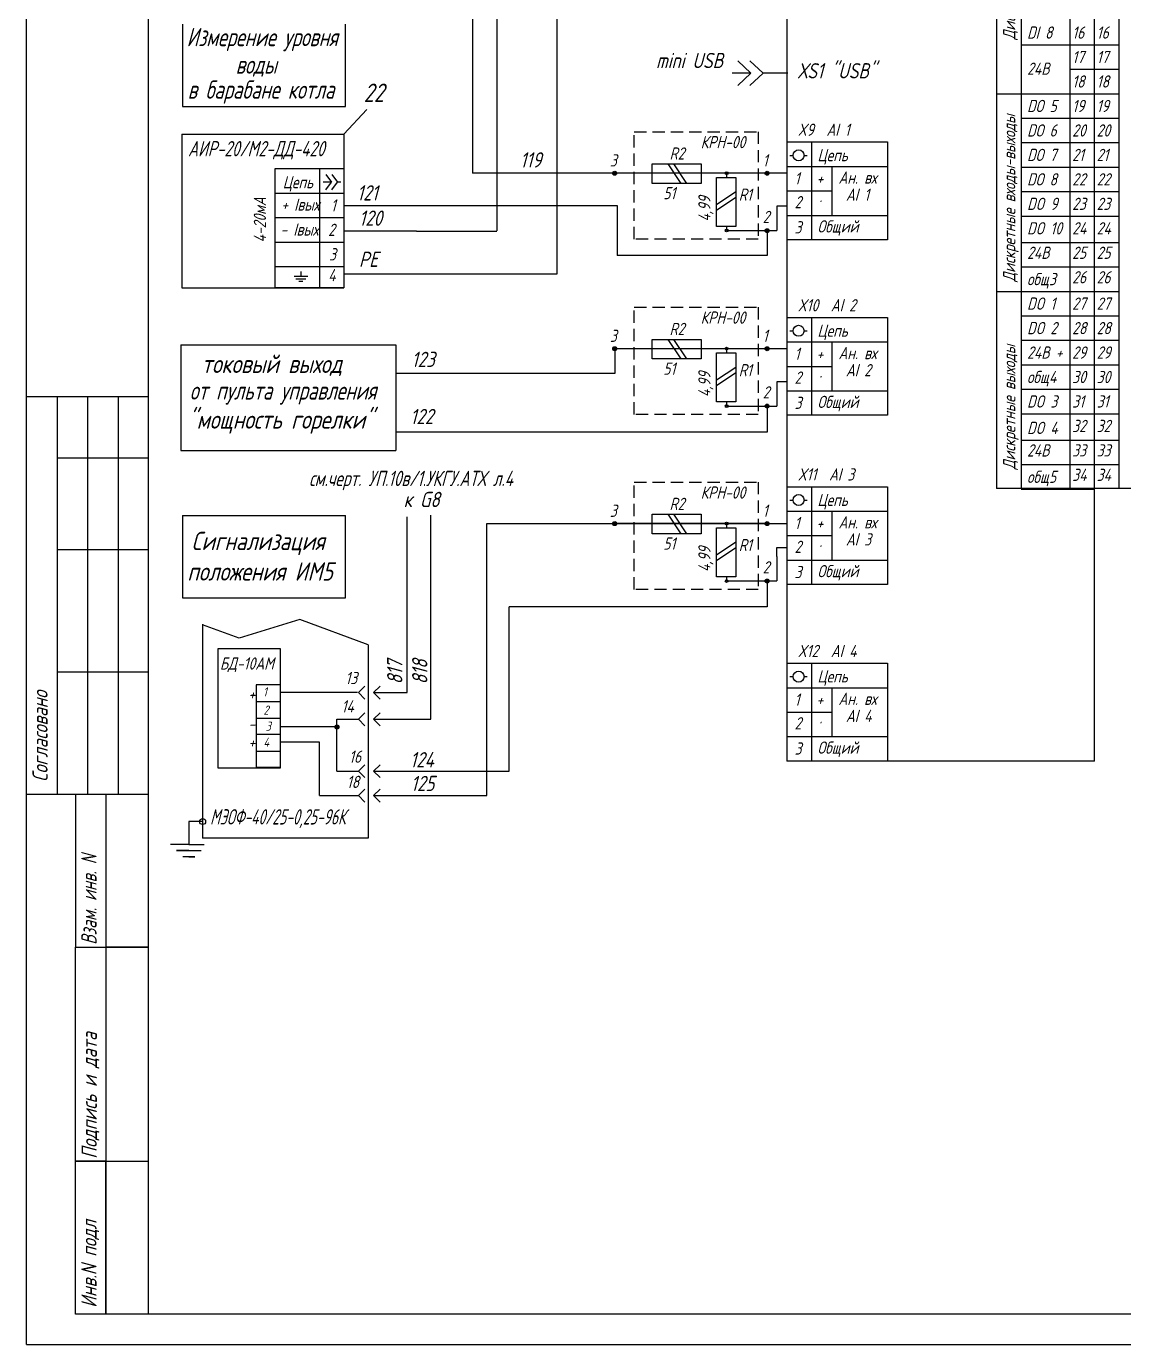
# Model space of a CAD drawing. Header units: millimetres. Extents: x 1348 to 2754, y -33 to 739.
# Drawn here: x 1348.1 to 1527.6, y -33.1 to 182.4 of the extents above; entities that cross this region are included whole.
import ezdxf

# ---------------------------------------------------------------- set-up
doc = ezdxf.new("R2010")
doc.units = ezdxf.units.MM
doc.linetypes.add('HIDDEN', pattern=[0.375, 0.25, -0.125])
doc.layers.add('MAIN', color=7, linetype='Continuous', lineweight=50)
doc.layers.add('АСУТП', color=7, linetype='Continuous')
doc.styles.add('GOST тип А', font='GOST_A.TTF', dxfattribs={"oblique": 15})
doc.styles.add('ROMANC', font='GOST_A.TTF', dxfattribs={"height": 2.5})
doc.styles.get("Standard").update_dxf_attribs({"font": 'GOST_A.TTF', "oblique": 15})

msp = doc.modelspace()

# ---------------------------------------------------------------- hatches: boundary and pattern name
h = msp.add_hatch(color=256)
edge = h.paths.add_edge_path()
edge.add_arc((1444.33, 158.41), 0.327, 0, 360)
h = msp.add_hatch(color=256)
edge = h.paths.add_edge_path()
edge.add_arc((1469.26, 158.41), 0.327, 0, 360)
h = msp.add_hatch(color=256)
edge = h.paths.add_edge_path()
edge.add_arc((1469.26, 149.02), 0.327, 0, 360)
h = msp.add_hatch(color=256)
edge = h.paths.add_edge_path()
edge.add_arc((1444.33, 129.73), 0.327, 0, 360)
h = msp.add_hatch(color=256)
edge = h.paths.add_edge_path()
edge.add_arc((1469.26, 129.73), 0.327, 0, 360)
h = msp.add_hatch(color=256)
edge = h.paths.add_edge_path()
edge.add_arc((1469.26, 120.34), 0.327, 0, 360)
h = msp.add_hatch(color=256)
edge = h.paths.add_edge_path()
edge.add_arc((1444.33, 101.13), 0.327, 0, 360)
h = msp.add_hatch(color=256)
edge = h.paths.add_edge_path()
edge.add_arc((1469.26, 101.13), 0.327, 0, 360)
h = msp.add_hatch(color=256)
edge = h.paths.add_edge_path()
edge.add_arc((1469.26, 91.74), 0.327, 0, 360)
h = msp.add_hatch(color=256)
edge = h.paths.add_edge_path()
edge.add_arc((1398.9, 67.89), 0.327, 0, 360)

# ---------------------------------------------------------------- linework, layer by layer
at = {"color": 7, "linetype": 'Continuous'}
for p, q in [((1348.09, -33.09), (1348.09, 387.5)), ((1402.4, 73.51), (1403.46, 74.57)), ((1403.46, 72.45), (1402.4, 73.51)), ((1404.9, 73.51), (1405.96, 74.57)), ((1405.96, 72.45), (1404.9, 73.51)), ((1398.9, 69.14), (1402.4, 69.14)), ((1398.9, 60.66), (1398.9, 69.14)), ((1402.4, 69.14), (1403.46, 70.2)), ((1403.46, 68.08), (1402.4, 69.14)), ((1404.9, 69.14), (1405.96, 70.2)), ((1405.96, 68.08), (1404.9, 69.14)), ((1404.9, 69.14), (1414.26, 69.14)), ((1398.9, 60.66), (1402.4, 60.66)), ((1402.4, 60.66), (1403.46, 61.72)), ((1403.46, 59.6), (1402.4, 60.66)), ((1404.9, 60.66), (1405.96, 61.72)), ((1405.96, 59.6), (1404.9, 60.66)), ((1396.02, 56.66), (1402.4, 56.66)), ((1402.4, 56.66), (1403.46, 57.72)), ((1403.46, 55.6), (1402.4, 56.66)), ((1404.9, 56.66), (1405.96, 57.72)), ((1405.96, 55.6), (1404.9, 56.66)), ((1374.67, 52.43), (1374.67, 48.93)), ((1374.67, 50.43), (1374.67, 49.18)), ((1374.67, 49.68), (1374.67, 48.68)), ((1374.67, 48.68), (1371.67, 48.68)), ((1372.67, 47.68), (1376.67, 47.68)), ((1374.67, 47.68), (1372.67, 47.68)), ((1374.67, 48.68), (1377.17, 48.68)), ((1375.67, 46.68), (1373.67, 46.68)), ((1374.67, 46.68), (1375.67, 46.68))]:
    msp.add_line(p, q, dxfattribs=at)
at = {"color": 7}
for p, q in [((1348.09, -33.09), (1348.09, 387.5)), ((1466.61, 174.77), (1463.54, 174.77)), ((1472.65, 174.75), (1468.55, 174.75)), ((1373.36, 130.36), (1408.55, 130.36)), ((1373.36, 113.11), (1408.55, 113.11))]:
    msp.add_line(p, q, dxfattribs=at)
at = {"color": 7, "linetype": 'Continuous', "lineweight": 30}
for p, q in [((1368.09, -28.09), (1368.09, 382.5)), ((1400.01, 164.82), (1400.01, 139.7)), ((1376.92, 84.67), (1376.92, 49.68)), ((1379.42, 80.64), (1379.42, 61.23)), ((1389.67, 80.64), (1379.42, 80.64)), ((1389.67, 61.23), (1389.67, 80.64)), ((1379.42, 61.23), (1389.67, 61.23)), ((1937.71, -28.09), (1368.09, -28.09))]:
    msp.add_line(p, q, dxfattribs=at)
at = {"color": 7, "lineweight": 30}
for p, q in [((1472.49, 328.73), (1472.49, 62.31)), ((1522.79, 62.31), (1522.79, 328.73)), ((1472.97, 161.33), (1473.5, 161.33)), ((1475.3, 161.33), (1475.82, 161.33)), ((1472.97, 132.65), (1473.5, 132.65)), ((1475.3, 132.65), (1475.82, 132.65)), ((1472.97, 104.98), (1473.5, 104.98)), ((1475.3, 104.98), (1475.82, 104.98)), ((1472.97, 76.12), (1473.5, 76.12)), ((1475.3, 76.12), (1475.82, 76.12)), ((1522.79, 62.31), (1472.49, 62.31))]:
    msp.add_line(p, q, dxfattribs=at)
at = {"color": 7, "lineweight": 30, "ltscale": 0.5}
for p, q in [((1506.79, 250.93), (1506.79, 106.88)), ((1518.79, 250.93), (1518.79, 106.88)), ((1510.79, 235.36), (1510.79, 106.88)), ((1518.79, 171.36), (1506.79, 171.36)), ((1472.49, 163.52), (1488.96, 163.52)), ((1476.49, 163.52), (1476.49, 147.52)), ((1488.96, 163.52), (1488.96, 147.52)), ((1472.49, 159.52), (1488.96, 159.52)), ((1479.84, 159.52), (1479.84, 151.53)), ((1472.49, 151.53), (1488.96, 151.53)), ((1488.96, 147.52), (1472.49, 147.52)), ((1518.79, 139.05), (1506.79, 139.05)), ((1472.49, 134.84), (1488.96, 134.84)), ((1476.49, 134.84), (1476.49, 118.84)), ((1488.96, 134.84), (1488.96, 118.84)), ((1472.49, 130.84), (1488.96, 130.84)), ((1479.84, 130.84), (1479.84, 122.85)), ((1472.49, 122.85), (1488.96, 122.85)), ((1488.96, 118.84), (1472.49, 118.84)), ((1472.49, 107.17), (1488.96, 107.17)), ((1476.49, 107.17), (1476.49, 91.17)), ((1488.96, 107.17), (1488.96, 91.17)), ((1531.79, 106.88), (1506.79, 106.88)), ((1472.49, 103.17), (1488.96, 103.17)), ((1479.84, 103.17), (1479.84, 95.18)), ((1472.49, 95.18), (1488.96, 95.18)), ((1488.96, 91.17), (1472.49, 91.17)), ((1472.49, 78.31), (1488.96, 78.31)), ((1476.49, 78.31), (1476.49, 62.31)), ((1488.96, 78.31), (1488.96, 62.31)), ((1472.49, 74.31), (1488.96, 74.31)), ((1479.84, 74.31), (1479.84, 66.32)), ((1472.49, 66.32), (1488.96, 66.32)), ((1488.96, 62.31), (1472.49, 62.31))]:
    msp.add_line(p, q, dxfattribs=at)
for p, q in [((1434.88, 246.03), (1434.88, 141.9)), ((1425.05, 202.61), (1425.05, 148.97)), ((1373.61, 169.3), (1400.29, 169.3)), ((1400.01, 164.82), (1403.76, 168.85)), ((1444.33, 158.41), (1421.05, 158.41)), ((1458.48, 158.42), (1443.99, 158.42)), ((1462.64, 158.42), (1462.64, 157.73)), ((1400.01, 153.12), (1444.74, 153.12)), ((1444.74, 153.12), (1444.74, 144.98)), ((1470.82, 153.02), (1470.82, 149.04)), ((1411.88, 148.94), (1400.01, 148.94)), ((1411.88, 148.94), (1425.05, 148.94)), ((1462.64, 149.7), (1462.64, 149.04)), ((1462.64, 149.04), (1470.82, 149.04)), ((1469.26, 149.02), (1469.26, 144.98)), ((1469.26, 144.98), (1444.74, 144.98)), ((1392.99, 142.33), (1392.99, 141.54)), ((1394.14, 141.55), (1391.88, 141.55)), ((1393.79, 141.08), (1392.19, 141.08)), ((1393.31, 140.73), (1392.68, 140.73)), ((1434.88, 141.9), (1400.01, 141.9)), ((1373.36, 130.36), (1373.36, 113.11)), ((1408.55, 130.36), (1408.55, 113.11)), ((1458.48, 129.73), (1443.99, 129.73)), ((1444.33, 129.73), (1444.33, 125.67)), ((1462.64, 129.73), (1462.64, 129.04)), ((1444.33, 125.67), (1408.55, 125.67)), ((1470.82, 124.33), (1470.82, 120.35)), ((1462.64, 121.02), (1462.64, 120.35)), ((1462.64, 120.35), (1470.82, 120.35)), ((1469.26, 120.34), (1469.26, 116.1)), ((1469.26, 116.1), (1408.54, 116.1)), ((1373.61, 102.47), (1400.29, 102.47)), ((1410.4, 73.51), (1410.4, 102.25)), ((1414.26, 69.14), (1414.26, 102.51)), ((1423.39, 56.66), (1423.39, 101.13)), ((1423.39, 101.13), (1472.49, 101.13)), ((1458.48, 101.13), (1443.99, 101.13)), ((1462.64, 101.13), (1462.64, 100.44)), ((1470.82, 95.73), (1470.82, 97.24)), ((1470.82, 97.24), (1472.49, 97.24)), ((1470.82, 95.73), (1470.82, 91.75)), ((1462.64, 92.42), (1462.64, 91.75)), ((1462.64, 91.75), (1470.82, 91.75)), ((1469.26, 91.74), (1469.26, 87.5)), ((1373.61, 89), (1400.29, 89)), ((1427.04, 60.66), (1427.04, 87.5)), ((1469.26, 87.5), (1427.04, 87.5)), ((1382.92, 82.41), (1376.92, 84.61)), ((1392.82, 85.46), (1382.92, 82.41)), ((1404.02, 81.31), (1392.82, 85.46)), ((1389.67, 74.76), (1385.67, 74.76)), ((1385.67, 74.76), (1385.67, 61.23)), ((1402.27, 73.51), (1389.67, 73.51)), ((1404.9, 73.51), (1410.4, 73.51)), ((1389.67, 72.01), (1385.67, 72.01)), ((1389.67, 69.26), (1385.67, 69.26)), ((1398.9, 67.89), (1389.67, 67.89)), ((1389.67, 66.64), (1385.67, 66.64)), ((1396.02, 65.39), (1389.67, 65.39)), ((1396.02, 56.66), (1396.02, 65.39)), ((1389.67, 63.89), (1385.67, 63.89)), ((1389.67, 61.26), (1385.67, 61.26)), ((1389.67, 61.23), (1385.67, 61.23)), ((1404.9, 60.66), (1415.55, 60.66)), ((1415.55, 60.66), (1427.04, 60.66)), ((1404.9, 56.66), (1415.4, 56.66)), ((1415.4, 56.66), (1423.39, 56.66)), ((1376.92, 52.43), (1374.67, 52.43)), ((1348.09, -33.09), (1942.71, -33.09))]:
    msp.add_line(p, q)
at = {"color": 7, "ltscale": 0.5}
for p, q in [((1421.05, 210.81), (1421.05, 158.41)), ((1526.79, 179.36), (1510.79, 179.36)), ((1526.79, 175.36), (1518.79, 175.36)), ((1526.79, 171.36), (1510.79, 171.36)), ((1526.79, 167.36), (1510.79, 167.36)), ((1526.79, 163.36), (1510.79, 163.36)), ((1468.98, 158.42), (1458.48, 158.42)), ((1472.49, 158.42), (1469.53, 158.42)), ((1526.79, 159.36), (1510.79, 159.36)), ((1472.49, 155.52), (1479.84, 155.52)), ((1526.79, 155.36), (1510.79, 155.36)), ((1472.49, 153.02), (1470.82, 153.02)), ((1472.49, 151.52), (1479.84, 151.52)), ((1526.79, 151.36), (1510.79, 151.36)), ((1526.79, 147.05), (1510.79, 147.05)), ((1526.79, 143.05), (1510.79, 143.05)), ((1522.79, 139.05), (1510.79, 139.05)), ((1526.79, 139.05), (1510.79, 139.05)), ((1526.79, 135.05), (1510.79, 135.05)), ((1468.98, 129.73), (1458.48, 129.73)), ((1472.49, 129.73), (1469.53, 129.73)), ((1526.79, 131.05), (1510.79, 131.05)), ((1472.49, 126.84), (1479.84, 126.84)), ((1526.79, 127.05), (1510.79, 127.05)), ((1472.49, 124.33), (1470.82, 124.33)), ((1526.79, 123.05), (1510.79, 123.05)), ((1472.49, 122.84), (1479.84, 122.84)), ((1526.79, 119.05), (1510.79, 119.05)), ((1526.79, 114.73), (1510.79, 114.73)), ((1526.79, 110.73), (1510.79, 110.73)), ((1522.79, 106.73), (1510.79, 106.73)), ((1468.98, 101.13), (1458.48, 101.13)), ((1472.49, 99.17), (1479.84, 99.17)), ((1472.49, 95.17), (1479.84, 95.17)), ((1472.49, 70.31), (1479.84, 70.31)), ((1472.49, 66.31), (1479.84, 66.31))]:
    msp.add_line(p, q, dxfattribs=at)
at = {"linetype": 'Continuous'}
for p, q in [((1373.61, 182.77), (1373.61, 169.3)), ((1400.29, 169.3), (1400.29, 182.77)), ((1373.61, 102.47), (1373.61, 89)), ((1400.29, 89), (1400.29, 102.47))]:
    msp.add_line(p, q, dxfattribs=at)
at = {"color": 7, "lineweight": -3}
for p, q in [((1466.61, 174.77), (1464.44, 176.77)), ((1468.61, 174.77), (1466.44, 176.77)), ((1466.61, 174.77), (1464.44, 172.77)), ((1468.61, 174.77), (1466.44, 172.77))]:
    msp.add_line(p, q, dxfattribs=at)
at = {"linetype": 'Continuous', "lineweight": 30}
for p, q in [((1373.51, 164.82), (1400.01, 164.82)), ((1373.51, 139.7), (1400.01, 139.7))]:
    msp.add_line(p, q, dxfattribs=at)
at = {"lineweight": 30}
for p, q in [((1373.51, 164.82), (1373.51, 139.7)), ((1450.46, 159.93), (1458.48, 159.93)), ((1450.46, 156.76), (1450.46, 159.93)), ((1455.19, 156.76), (1453.09, 159.93)), ((1456.12, 156.76), (1454.01, 159.93)), ((1458.48, 159.93), (1458.48, 156.76)), ((1388.74, 159.11), (1388.74, 139.7)), ((1396.03, 159.11), (1396.03, 139.7)), ((1460.98, 149.7), (1460.98, 157.73)), ((1460.98, 157.73), (1464.15, 157.73)), ((1464.15, 157.73), (1464.15, 149.7)), ((1397.98, 156.96), (1396.65, 156.96)), ((1399.51, 156.96), (1398.98, 156.96)), ((1458.48, 156.76), (1450.46, 156.76)), ((1464.15, 155.37), (1460.98, 153.26)), ((1464.15, 154.44), (1460.98, 152.33)), ((1464.15, 149.7), (1460.98, 149.7)), ((1400.01, 139.7), (1388.74, 139.7)), ((1450.46, 131.25), (1458.48, 131.25)), ((1450.46, 128.08), (1450.46, 131.25)), ((1455.19, 128.08), (1453.09, 131.25)), ((1456.12, 128.08), (1454.01, 131.25)), ((1458.48, 131.25), (1458.48, 128.08)), ((1458.48, 128.08), (1450.46, 128.08)), ((1460.98, 121.02), (1460.98, 129.04)), ((1460.98, 129.04), (1464.15, 129.04)), ((1464.15, 129.04), (1464.15, 121.02)), ((1464.15, 126.68), (1460.98, 124.58)), ((1464.15, 125.76), (1460.98, 123.65)), ((1464.15, 121.02), (1460.98, 121.02)), ((1450.46, 102.65), (1458.48, 102.65)), ((1450.46, 99.48), (1450.46, 102.65)), ((1455.19, 99.48), (1453.09, 102.65)), ((1456.12, 99.48), (1454.01, 102.65)), ((1458.48, 102.65), (1458.48, 99.48)), ((1458.48, 99.48), (1450.46, 99.48)), ((1460.98, 92.42), (1460.98, 100.44)), ((1460.98, 100.44), (1464.15, 100.44)), ((1464.15, 100.44), (1464.15, 92.42)), ((1464.15, 98.08), (1460.98, 95.98)), ((1464.15, 97.16), (1460.98, 95.05)), ((1464.15, 92.42), (1460.98, 92.42)), ((1404.02, 81.31), (1404.02, 49.68)), ((1404.02, 49.68), (1376.92, 49.68))]:
    msp.add_line(p, q, dxfattribs=at)
at = {"lineweight": 30, "ltscale": 0.5}
for p, q in [((1400.01, 159.11), (1388.74, 159.11)), ((1397.08, 158.2), (1397.98, 156.96)), ((1398.08, 158.2), (1398.98, 156.96)), ((1397.08, 155.72), (1397.98, 156.96)), ((1398.08, 155.72), (1398.98, 156.96)), ((1400.01, 155.11), (1388.74, 155.11))]:
    msp.add_line(p, q, dxfattribs=at)
at = {"ltscale": 0.5}
for p, q in [((1400.01, 151.11), (1388.74, 151.11)), ((1400.01, 143.11), (1388.74, 143.11))]:
    msp.add_line(p, q, dxfattribs=at)
at = {"lineweight": -3, "ltscale": 0.5}
msp.add_line((1400.01, 147.11), (1388.74, 147.11), dxfattribs=at)
at = {"linetype": 'HIDDEN', "ltscale": 8}
for points in [[(1447.51, 165.2), (1467.81, 165.2), (1467.81, 147.64), (1447.51, 147.64)], [(1447.51, 136.52), (1467.81, 136.52), (1467.81, 118.96), (1447.51, 118.96)], [(1447.51, 107.92), (1467.81, 107.92), (1467.81, 90.36), (1447.51, 90.36)]]:
    msp.add_lwpolyline(points, close=True, dxfattribs=at)
at = {"color": 7, "linetype": 'Continuous', "lineweight": 30}
for centre in [(1474.4, 161.33), (1474.4, 132.65), (1474.4, 104.98), (1474.4, 76.12)]:
    msp.add_circle(centre, 0.9, dxfattribs=at)
for centre, radius in [((1444.33, 158.41), 0.327), ((1462.64, 158.41), 0.227), ((1469.26, 158.41), 0.327), ((1462.64, 149.04), 0.227), ((1469.26, 149.02), 0.327), ((1444.33, 129.73), 0.327), ((1462.64, 129.73), 0.227), ((1469.26, 129.73), 0.327), ((1462.64, 120.35), 0.227), ((1469.26, 120.34), 0.327), ((1444.33, 101.13), 0.327), ((1462.64, 101.13), 0.227), ((1469.26, 101.13), 0.327), ((1462.64, 91.75), 0.227), ((1469.26, 91.74), 0.327), ((1398.9, 67.89), 0.327)]:
    msp.add_circle(centre, radius)
at = {"color": 7, "linetype": 'Continuous'}
msp.add_circle((1376.92, 52.43), 0.5, dxfattribs=at)
at = {"layer": 'MAIN', "color": 7, "linetype": 'Continuous', "lineweight": 30}
for p, q in [((1348.11, 121.91), (1368.11, 121.91)), ((1353.11, 121.91), (1353.11, 56.91)), ((1358.11, 121.91), (1358.11, 56.91)), ((1363.11, 121.91), (1363.11, 56.91)), ((1353.11, 111.91), (1368.11, 111.91)), ((1353.11, 96.91), (1368.11, 96.91)), ((1353.11, 76.91), (1368.11, 76.91)), ((1348.11, 56.91), (1368.11, 56.91)), ((1356.11, 56.91), (1356.11, 31.91)), ((1361.11, 56.91), (1361.11, -28.09)), ((1356.11, 31.91), (1368.11, 31.91)), ((1356.11, -28.09), (1356.11, 31.91)), ((1363.11, 31.91), (1361.11, 31.91)), ((1368.11, 31.91), (1363.11, 31.91)), ((1356.11, -3.09), (1368.11, -3.09)), ((1361.11, -3.09), (1356.11, -3.09)), ((1361.11, -28.09), (1361.11, -3.09)), ((1368.11, -28.09), (1356.11, -28.09))]:
    msp.add_line(p, q, dxfattribs=at)
at = {"layer": 'АСУТП', "color": 7, "lineweight": 30, "ltscale": 0.5}
msp.add_line((1526.79, 250.93), (1526.79, 106.88), dxfattribs=at)

# ---------------------------------------------------------------- texts
at = {"color": 7, "linetype": 'Continuous', "oblique": 15}
for s, p in [('Дискретные входы', (1509.86, 180.25)), ('Дискретные входы-выходы', (1509.86, 140.67)), ('4-20мА', (1387.29, 147.09)), ('4,99', (1460, 150.51)), ('Дискретные выходы', (1509.86, 109.99)), ('4,99', (1460, 121.82)), ('4,99', (1460, 93.22))]:
    msp.add_text(s, height=2, rotation=90, dxfattribs=at).set_placement(p)
at = {"linetype": 'Continuous', "oblique": 15, "width": 0.9}
for s, height, p in [('Измерение уровня', 3, (1374.31, 179.18)), ('воды ', 3, (1382.32, 174.68)), (' в барабане котла', 3, (1373.09, 170.6)), ('АИР-20/М2-ДД-420', 2.5, (1374.54, 161.18)), (' см.черт. УП.10в/1.УКГУ.АТХ л.4', 2.5, (1393.19, 107.27))]:
    msp.add_text(s, height=height, dxfattribs=at).set_placement(p)
at = {"color": 7, "linetype": 'Continuous', "oblique": 15}
for s, height, p in [('DI 8', 2, (1511.78, 180.41)), ('16', 2, (1519.16, 180.41)), ('16', 2, (1523.16, 180.41)), ('mini USB', 2.5, (1451.09, 175.59)), ('ХS1 "USB"', 2.5, (1474.26, 173.91)), ('17', 2, (1519.16, 176.41)), ('17', 2, (1523.16, 176.41)), ('24В', 2, (1511.78, 174.5)), ('22', 3, (1403.28, 170.07)), ('18', 2, (1519.16, 172.41)), ('18', 2, (1523.16, 172.41)), ('DО 5', 2, (1511.78, 168.41)), ('19', 2, (1519.16, 168.41)), ('19', 2, (1523.16, 168.41)), ('X9  AI 1', 2, (1474.26, 164.52)), ('DО 6', 2, (1511.78, 164.41)), ('20', 2, (1519.16, 164.41)), ('20', 2, (1523.16, 164.41)), ('КРН-00', 2, (1458.39, 162.5)), (' R2', 2, (1452.27, 160.64)), ('Цепь', 2, (1477.49, 160.37)), ('DО 7', 2, (1511.78, 160.41)), ('21', 2, (1519.16, 160.41)), ('21', 2, (1523.16, 160.41)), ('3', 2, (1443.54, 159.51)), ('1', 2, (1468.53, 159.51)), ('1', 2, (1473.75, 156.57)), ('+', 2, (1477.33, 156.57)), ('Ан. вх', 2, (1480.93, 156.7)), ('DО 8', 2, (1511.78, 156.41)), ('22', 2, (1519.16, 156.41)), ('22', 2, (1523.16, 156.41)), ('51', 2, (1452.27, 154.16)), (' R1', 2, (1463.59, 153.91)), ('AI 1', 2, (1482.14, 153.91)), ('2', 2, (1473.75, 152.69)), ('.', 2, (1477.8, 153.68)), ('DO 9', 2, (1511.78, 152.41)), ('23', 2, (1519.16, 152.41)), ('23', 2, (1523.16, 152.41)), ('2', 2, (1468.53, 150.27)), ('3', 2, (1473.75, 148.57)), ('Общий', 2, (1477.49, 148.72)), ('DO 10', 2, (1511.78, 148.41)), ('24', 2, (1519.16, 148.41)), ('24', 2, (1523.16, 148.41)), ('24В ', 2, (1511.78, 144.41)), ('25', 2, (1519.16, 144.41)), ('25', 2, (1523.16, 144.41)), ('26', 2, (1519.16, 140.41)), ('26', 2, (1523.16, 140.41)), ('общ3', 2, (1511.78, 140.1)), ('DO 1', 2, (1511.78, 136.1)), ('27', 2, (1519.16, 136.1)), ('27', 2, (1523.16, 136.1)), ('КРН-00', 2, (1458.39, 133.81)), ('X10  AI 2', 2, (1474.26, 135.83)), (' R2', 2, (1452.27, 131.96)), ('Цепь', 2, (1477.49, 131.68)), ('DO 2', 2, (1511.78, 132.1)), ('28', 2, (1519.16, 132.1)), ('28', 2, (1523.16, 132.1)), ('3', 2, (1443.54, 130.83)), ('1', 2, (1468.53, 130.83)), ('1', 2, (1473.75, 127.89)), ('Ан. вх', 2, (1480.93, 128.01)), ('24В +', 2, (1511.78, 128.1)), ('29', 2, (1519.16, 128.1)), ('29', 2, (1523.16, 128.1)), ('51', 2, (1452.27, 125.47)), (' R1', 2, (1463.59, 125.22)), ('+', 2, (1477.33, 127.89)), ('AI 2', 2, (1482.14, 125.22)), ('2', 2, (1473.75, 124.01)), ('.', 2, (1477.8, 124.99)), ('общ4', 2, (1511.78, 124.1)), ('30', 2, (1519.16, 124.1)), ('30', 2, (1523.16, 124.1)), ('2', 2, (1468.53, 121.59)), ('3', 2, (1473.75, 119.88)), ('Общий', 2, (1477.49, 120.03)), ('DO 3', 2, (1511.78, 120.1)), ('31', 2, (1519.16, 120.1)), ('31', 2, (1523.16, 120.1)), ('DO 4', 2, (1511.78, 115.78)), ('32', 2, (1519.16, 116.1)), ('32', 2, (1523.16, 116.1)), ('24В ', 2, (1511.78, 112.1)), ('33', 2, (1519.16, 112.1)), ('33', 2, (1523.16, 112.1)), ('X11  AI 3', 2, (1474.26, 108.17)), ('34', 2, (1519.16, 108.1)), ('34', 2, (1523.16, 108.1)), ('общ5', 2, (1511.78, 107.78)), ('КРН-00', 2, (1458.39, 105.21)), ('Цепь', 2, (1477.49, 104.01)), ('3', 2, (1443.54, 102.23)), (' R2', 2, (1452.27, 103.36)), ('1', 2, (1468.53, 102.23)), ('1', 2, (1473.75, 100.22)), ('+', 2, (1477.33, 100.22)), ('Ан. вх', 2, (1480.93, 100.34)), ('AI 3', 2, (1482.14, 97.55)), ('51', 2, (1452.27, 96.87)), (' R1', 2, (1463.59, 96.62)), ('2', 2, (1473.75, 96.34)), ('.', 2, (1477.8, 97.32)), ('2', 2, (1468.53, 92.99)), ('3', 2, (1473.75, 92.21)), ('Общий', 2, (1477.49, 92.36)), ('X12  AI 4', 2, (1474.26, 79.31)), ('БД-10АМ', 2, (1379.75, 77.26)), ('13', 2, (1400.27, 74.89)), ('Цепь', 2, (1477.49, 75.16)), ('+', 2, (1384.4, 72.26)), ('1', 1.5, (1386.82, 72.89)), ('1', 2, (1473.75, 71.36)), ('Ан. вх', 2, (1480.93, 71.49)), ('2', 1.5, (1386.88, 69.89)), ('14', 2, (1399.63, 70.26)), ('+', 2, (1477.33, 71.36)), ('2', 2, (1473.75, 67.49)), ('AI 4', 2, (1482.14, 68.7)), ('-', 2, (1384.4, 67.39)), ('3', 1.5, (1387.24, 67.26)), ('.', 2, (1477.8, 68.47)), ('+', 2, (1384.4, 64.39)), ('4', 1.5, (1386.88, 64.64)), ('3', 2, (1473.75, 63.36)), ('Общий', 2, (1477.49, 63.51)), ('16', 2, (1400.88, 62.04)), ('124', 2.5, (1410.84, 61.28)), ('18', 2, (1400.5, 57.91)), ('125', 2.5, (1410.98, 57.4))]:
    msp.add_text(s, height=height, dxfattribs=at).set_placement(p)
at = {"linetype": 'Continuous', "oblique": 15}
for s, height, p in [('Цепь', 2, (1390.03, 155.95)), ('+ Iвых', 2, (1389.78, 152.29)), ('1', 2, (1397.89, 152.16)), ('- Iвых', 2, (1389.64, 148.21)), ('2', 2, (1397.45, 148.16)), ('3', 2, (1397.6, 144.16)), ('4', 2, (1397.46, 140.75)), ('к G8', 2.5, (1409.8, 103.83)), ('Сигнализация', 3, (1375.11, 96.8)), ('положения ИМ5', 3, (1374.42, 91.81))]:
    msp.add_text(s, height=height, dxfattribs=at).set_placement(p)
at = {"color": 7, "linetype": 'Continuous', "oblique": 15}
for s, style, p in [('токовый выход ', 'GOST тип А', (1376.76, 125.75)), ('"мощность горелки"  ', 'ROMANC', (1374.56, 116.65))]:
    msp.add_text(s, height=3, dxfattribs=dict(at, style=style)).set_placement(p)
at = {"color": 7, "linetype": 'Continuous', "style": 'GOST тип А', "oblique": 15, "width": 0.9}
msp.add_text('от пульта управления', height=3, dxfattribs=at).set_placement((1374.82, 121.4))
at = {"color": 7, "linetype": 'Continuous', "oblique": 15, "width": 0.8}
msp.add_text('МЭОФ-40/25-0,25-96К ', height=2.5, dxfattribs=at).set_placement((1378.14, 51.94))
at = {"layer": 'MAIN', "color": 7, "linetype": 'Continuous', "lineweight": -3, "oblique": 15}
for s, p in [('119', (1428.84, 159.34)), ('121', (1402.16, 153.95)), ('120', (1402.5, 149.82)), ('PE', (1402.5, 143.09)), ('123', (1411.09, 126.73)), ('122', (1410.88, 117.39))]:
    msp.add_text(s, height=2.5, dxfattribs=at).set_placement(p)
for s, p in [('817', (1409.6, 74.86)), ('818', (1413.69, 74.86))]:
    msp.add_text(s, height=2.5, rotation=90, dxfattribs=at).set_placement(p)
at = {"layer": 'MAIN', "color": 7, "linetype": 'Continuous', "lineweight": -3, "style": 'ROMANC', "oblique": 15}
for s, p in [('Согласовано', (1351.58, 58.91)), ('Подпись и дата', (1359.63, -2.72)), ('Инв.N подл', (1359.58, -27.07))]:
    msp.add_text(s, height=2.5, rotation=90, dxfattribs=at).set_placement(p)
at = {"layer": 'MAIN', "color": 7, "linetype": 'Continuous', "lineweight": -3, "style": 'ROMANC', "oblique": 15, "width": 0.9}
msp.add_text('Взам. инв. N', height=2.5, rotation=90, dxfattribs=at).set_placement((1359.58, 32.28))

doc.saveas('drawing.dxf')
